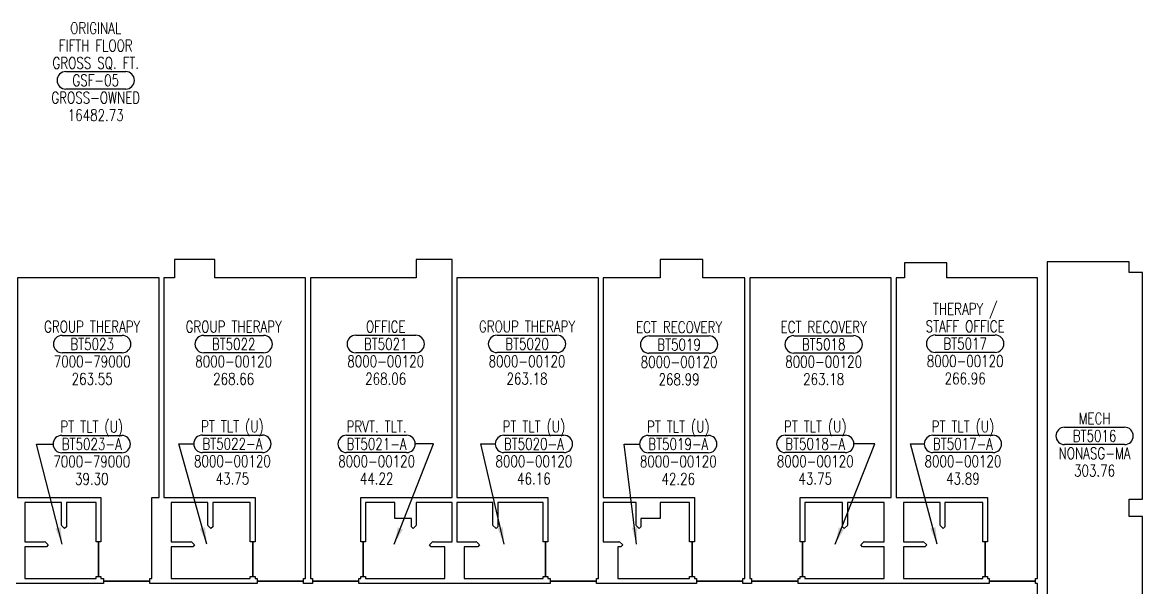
# Model space of a CAD drawing. Extents: x 3671 to 6362, y 18155 to 19819.
# Drawn here: x 4949 to 6107, y 19234 to 19819 of the extents above; entities that cross this region are included whole.
import ezdxf
from ezdxf.enums import TextEntityAlignment as Align

# ---------------------------------------------------------------- set-up
doc = ezdxf.new("R2010")
doc.units = 0
doc.header["$MEASUREMENT"] = 0
doc.layers.get('0').update_dxf_attribs({"linetype": 'CONTINUOUS'})
for name, color, linetype in [('AREA', 3, 'CONTINUOUS'), ('AREA2', 1, 'CONTINUOUS'), ('COSTC', 6, 'CONTINUOUS'), ('PLINE2', 5, 'CONTINUOUS'), ('ROOMNA', 4, 'CONTINUOUS'), ('ROOMNO', 4, 'CONTINUOUS'), ('ROOMOV', 4, 'CONTINUOUS')]:
    doc.layers.add(name, color=color, linetype=linetype)
doc.styles.get("Standard").update_dxf_attribs({"font": 'simplex.shx', "width": 0.75})
doc.dimstyles.get("Standard").update_dxf_attribs({"dimtxt": 0.18, "dimasz": 0.18, "dimexe": 0.18, "dimexo": 0.0625, "dimgap": 0.09, "dimtad": 0, "dimtih": 1, "dimtoh": 1, "dimdec": 4, "dimzin": 0, "dimtxsty": 'STANDARD', "dimcen": 0.09, "dimazin": 3, "dimtfac": 1, "dimtdec": 4, "dimtofl": 0, "dimtmove": 0, "dimatfit": 3, "dimtolj": 1, "dimtzin": 0})

# ---------------------------------------------------------------- blocks, each defined once
blk = doc.blocks.new('ROOM')
at = {"layer": 'ROOMOV'}
for p, q in [((-31, 9), (31, 9)), ((31, -9), (-31, -9))]:
    blk.add_line(p, q, dxfattribs=at)
for centre, start, end in [((-31, 0), 90, 270), ((31, 0), 270, 90)]:
    blk.add_arc(centre, 9.04, start, end, dxfattribs=at)
at = {"color": 0, "width": 0.75, "flags": 1}
for tag, p in [('FLFIN', (-60, -36)), ('ICRA', (60, -36)), ('FLTYPE', (-60, -48)), ('USER1', (60, -48)), ('FLCOND', (-60, -60)), ('USER2', (60, -60)), ('WLFIN', (-60, -72)), ('SITE', (-24, -72)), ('UCODE', (24, -72)), ('USER3', (60, -72)), ('WLTYPE', (-60, -84)), ('BLDG', (-24, -84)), ('UDESC', (24, -84)), ('USER4', (60, -84)), ('WLCOND', (-60, -96)), ('FLR', (-24, -96)), ('FCODE', (24, -96)), ('USER5', (60, -96)), ('CLFIN', (-60, -108)), ('COSTCD', (-24, -108)), ('FDESC', (24, -108)), ('USER6', (60, -108)), ('CLTYPE', (-60, -120)), ('DEPTD', (-24, -120)), ('DIVISION', (24, -120)), ('USER7', (60, -120)), ('CLCOND', (-60, -132)), ('RDES', (-24, -132)), ('CONTACT', (24, -132)), ('USER8', (60, -132)), ('CLHT', (-60, -144)), ('CHDATE', (-24, -144)), ('OCCUP', (24, -144)), ('BLOCK', (60, -144)), ('BASE', (-60, -156)), ('CBACK', (-24, -156)), ('PRCONTACT', (24, -156)), ('BLOCK2', (60, -156))]:
    blk.add_attdef(tag, text='', height=6, dxfattribs=at).set_placement(p, align=Align.MIDDLE_CENTER)
at = {"layer": 'AREA', "width": 0.75}
blk.add_attdef('AREA', text='', height=12, dxfattribs=at).set_placement((0, -36), align=Align.MIDDLE_CENTER)
at = {"layer": 'AREA2', "width": 0.75}
blk.add_attdef('AREA2', text='', height=12, dxfattribs=at).set_placement((0, -36), align=Align.MIDDLE_CENTER)
at = {"layer": 'COSTC', "width": 0.75}
blk.add_attdef('COSTC', text='', height=12, dxfattribs=at).set_placement((0, -18), align=Align.MIDDLE_CENTER)
at = {"layer": 'ROOMNA', "width": 0.75}
for tag, p in [('RMNAA', (0, 54)), ('RMNAB', (0, 36)), ('RMNAC', (0, 18))]:
    blk.add_attdef(tag, text='', height=12, dxfattribs=at).set_placement(p, align=Align.MIDDLE_CENTER)
at = {"layer": 'ROOMNO', "width": 0.75}
blk.add_attdef('RMNU', text='', height=12, dxfattribs=at).set_placement((0, 0), align=Align.MIDDLE_CENTER)

msp = doc.modelspace()

# ---------------------------------------------------------------- linework, layer by layer
at = {"layer": 'PLINE2', "color": 6}
for points in [[(5241.5, 19554.2), (5151, 19554.2), (5147.5, 19554.2), (5147.5, 19573.2), (5106, 19573.2), (5106, 19554.2), (5095, 19554.2), (5095, 19326.8), (5189.3, 19326.8), (5189.3, 19281), (5186.8, 19281), (5186.8, 19245), (5189.3, 19245), (5189.3, 19243), (5191.5, 19243), (5191.5, 19240.5), (5239.5, 19240.5), (5239.5, 19243), (5241.5, 19243)], [(5393, 19573.2), (5356, 19573.2), (5356, 19554.2), (5337, 19554.2), (5246.5, 19554.2), (5246.5, 19243), (5248.5, 19243), (5248.5, 19240.5), (5296.5, 19240.5), (5296.5, 19243), (5298.6, 19243), (5298.6, 19245), (5301.1, 19245), (5301.1, 19281), (5298.6, 19281), (5298.6, 19326.8), (5393, 19326.8)], [(5696, 19554.2), (5656, 19554.2), (5652.5, 19554.2), (5652.5, 19573.2), (5608.5, 19573.2), (5608.5, 19554.2), (5589.5, 19554.2), (5549.5, 19554.2), (5549.5, 19326.8), (5643.8, 19326.8), (5643.8, 19281), (5641.3, 19281), (5641.3, 19245), (5643.8, 19245), (5643.8, 19243), (5646, 19243), (5646, 19240.5), (5694, 19240.5), (5694, 19243), (5696, 19243)], [(5998.6, 19554.2), (5997.5, 19554.2), (5908.5, 19554.2), (5905, 19554.2), (5905, 19569.7), (5861, 19569.7), (5861, 19554.2), (5852.5, 19554.2), (5852.5, 19326.8), (5947.1, 19326.8), (5947.1, 19281), (5944.6, 19281), (5944.6, 19245), (5947.1, 19245), (5947.1, 19243), (5948.6, 19243), (5948.6, 19240.5), (5996.6, 19240.5), (5996.6, 19243), (5998.6, 19243)], [(6107.5, 19559.7), (6093.5, 19559.7), (6093.5, 19570.7), (6008.6, 19570.7), (6008.6, 19188.2), (6003.6, 19188.2), (6003.6, 19186.2), (6001.1, 19186.2), (6001.1, 19150.2), (6003.6, 19150.2), (6003.6, 19148.2), (6008.6, 19148.2), (6008.6, 19124.2), (6093.5, 19124.2), (6093.5, 19127), (6093.5, 19145), (6107.5, 19145), (6107.5, 19307.2), (6093.5, 19307.2), (6093.5, 19325.2), (6107.5, 19325.2)], [(5090, 19554.2), (5084.5, 19554.2), (4949, 19554.2), (4943.5, 19554.2), (4943.5, 19326.8), (5029.7, 19326.8), (5029.7, 19281), (5027.2, 19281), (5027.2, 19245), (5029.7, 19245), (5029.7, 19243), (5032.5, 19243), (5032.5, 19240.5), (5080.5, 19240.5), (5080.5, 19243), (5082.5, 19243), (5082.5, 19326.8), (5090, 19326.8)], [(5544.5, 19554.2), (5403.5, 19554.2), (5398, 19554.2), (5398, 19326.8), (5492.3, 19326.8), (5492.3, 19281), (5489.8, 19281), (5489.8, 19245), (5492.3, 19245), (5492.3, 19243), (5494.5, 19243), (5494.5, 19240.5), (5542.5, 19240.5), (5542.5, 19243), (5544.5, 19243)], [(5847.5, 19554.2), (5842, 19554.2), (5701, 19554.2), (5701, 19243), (5703, 19243), (5703, 19240.5), (5751, 19240.5), (5751, 19243), (5753.1, 19243), (5753.1, 19245), (5755.6, 19245), (5755.6, 19281), (5753.1, 19281), (5753.1, 19326.8), (5847.5, 19326.8)], [(5024.7, 19321.8), (4994, 19321.8), (4994, 19296.6), (4992.1, 19294.8), (4988.6, 19298.3), (4989, 19298.7), (4989, 19321.8), (4951, 19321.8), (4951, 19281), (4971.2, 19281), (4971.6, 19281.3), (4975.1, 19277.8), (4973.3, 19276), (4951, 19276), (4951, 19243), (5024.7, 19243), (5024.7, 19245), (5027.2, 19245), (5027.2, 19281), (5024.7, 19281)], [(5184.3, 19321.8), (5145.5, 19321.8), (5145.5, 19296.6), (5143.6, 19294.8), (5140.1, 19298.3), (5140.5, 19298.7), (5140.5, 19321.8), (5102.5, 19321.8), (5102.5, 19281), (5122.7, 19281), (5123.1, 19281.3), (5126.6, 19277.8), (5124.8, 19276), (5102.5, 19276), (5102.5, 19243), (5184.3, 19243), (5184.3, 19245), (5186.8, 19245), (5186.8, 19281), (5184.3, 19281)], [(5351, 19305.2), (5334, 19305.2), (5334, 19321.8), (5303.6, 19321.8), (5303.6, 19281), (5301.1, 19281), (5301.1, 19245), (5303.6, 19245), (5303.6, 19243), (5385.5, 19243), (5385.5, 19276), (5371.6, 19276), (5369.8, 19277.8), (5373.3, 19281.3), (5373.7, 19281), (5393, 19281), (5393, 19321.8), (5356, 19321.8), (5356, 19298.7), (5356.4, 19298.3), (5352.8, 19294.8), (5351, 19296.6)], [(5487.3, 19321.8), (5440.4, 19321.8), (5440.4, 19296.6), (5438.6, 19294.8), (5435, 19298.3), (5435.4, 19298.7), (5435.4, 19321.8), (5398, 19321.8), (5398, 19281), (5417.7, 19281), (5418, 19281.3), (5421.6, 19277.8), (5419.7, 19276), (5405.5, 19276), (5405.5, 19243), (5487.3, 19243), (5487.3, 19245), (5489.8, 19245), (5489.8, 19281), (5487.3, 19281)], [(5638.8, 19321.8), (5608.5, 19321.8), (5608.5, 19305.2), (5588.5, 19305.2), (5588.5, 19296.6), (5586.6, 19294.8), (5583.1, 19298.3), (5583.5, 19298.7), (5583.5, 19321.8), (5549.5, 19321.8), (5549.5, 19281), (5565.7, 19281), (5566.1, 19281.3), (5569.6, 19277.8), (5567.8, 19276), (5564.5, 19276), (5564.5, 19243), (5638.8, 19243), (5638.8, 19245), (5641.3, 19245), (5641.3, 19281), (5638.8, 19281)], [(5840, 19321.8), (5802, 19321.8), (5802, 19298.7), (5802.4, 19298.3), (5798.8, 19294.8), (5797, 19296.6), (5797, 19321.8), (5758.1, 19321.8), (5758.1, 19281), (5755.6, 19281), (5755.6, 19245), (5758.1, 19245), (5758.1, 19243), (5840, 19243), (5840, 19276), (5817.6, 19276), (5815.8, 19277.8), (5819.3, 19281.3), (5819.7, 19281), (5840, 19281)], [(5942.1, 19321.8), (5903, 19321.8), (5903, 19296.6), (5901.1, 19294.8), (5897.6, 19298.3), (5898, 19298.7), (5898, 19321.8), (5860, 19321.8), (5860, 19281), (5880.2, 19281), (5880.6, 19281.3), (5884.1, 19277.8), (5882.3, 19276), (5860, 19276), (5860, 19243), (5942.1, 19243), (5942.1, 19245), (5944.6, 19245), (5944.6, 19281), (5942.1, 19281)]]:
    msp.add_lwpolyline(points, close=True, dxfattribs=at)
msp.add_lwpolyline([(5998.6, 19186.2), (5998.6, 19238), (5996.6, 19238), (5996.6, 19240.5), (5948.6, 19240.5), (5948.6, 19238), (5751, 19238), (5751, 19240.5), (5703, 19240.5), (5703, 19238), (5694, 19238), (5694, 19240.5), (5646, 19240.5), (5646, 19238), (5542.5, 19238), (5542.5, 19240.5), (5494.5, 19240.5), (5494.5, 19238), (5296.5, 19238), (5296.5, 19240.5), (5248.5, 19240.5), (5248.5, 19238), (5239.5, 19238), (5239.5, 19240.5), (5191.5, 19240.5), (5191.5, 19238), (5080.5, 19238), (5080.5, 19240.5), (5032.5, 19240.5), (5032.5, 19238), (4917.5, 19238)], dxfattribs=at)

# ---------------------------------------------------------------- block references
at = {"layer": 'ROOMNO'}
ref = msp.add_blockref('ROOM', (5024.4, 19758.7), dxfattribs=at)
ref.add_attrib('RMNU', 'GSF-05', dxfattribs={"height": 12, "width": 0.75}).set_placement((5024.4, 19758.7), align=Align.MIDDLE_CENTER)
ref.add_attrib('RMNAA', 'ORIGINAL', dxfattribs={"layer": 'ROOMNA', "height": 12, "width": 0.75}).set_placement((5024.4, 19812.7), align=Align.MIDDLE_CENTER)
ref.add_attrib('RMNAB', 'FIFTH FLOOR', dxfattribs={"layer": 'ROOMNA', "height": 12, "width": 0.75}).set_placement((5024.4, 19794.7), align=Align.MIDDLE_CENTER)
ref.add_attrib('RMNAC', 'GROSS SQ. FT.', dxfattribs={"layer": 'ROOMNA', "height": 12, "width": 0.75}).set_placement((5024.4, 19776.7), align=Align.MIDDLE_CENTER)
ref.add_attrib('COSTC', 'GROSS-OWNED', dxfattribs={"layer": 'COSTC', "height": 12, "width": 0.75}).set_placement((5024.4, 19740.7), align=Align.MIDDLE_CENTER)
ref.add_attrib('AREA', '16482.73', dxfattribs={"layer": 'AREA', "height": 12, "width": 0.75}).set_placement((5024.4, 19722.7), align=Align.MIDDLE_CENTER)
at = {"layer": 'ROOMNO', "color": 2}
ref = msp.add_blockref('ROOM', (5923.9, 19486.1), dxfattribs=at)
ref.add_attrib('RMNU', 'BT5017', dxfattribs={"height": 12, "width": 0.75}).set_placement((5923.9, 19486.1), align=Align.MIDDLE_CENTER)
ref.add_attrib('RMNAB', 'THERAPY /', dxfattribs={"layer": 'ROOMNA', "height": 12, "width": 0.75}).set_placement((5923.9, 19522.1), align=Align.MIDDLE_CENTER)
ref.add_attrib('RMNAC', 'STAFF OFFICE', dxfattribs={"layer": 'ROOMNA', "height": 12, "width": 0.75}).set_placement((5923.9, 19504.1), align=Align.MIDDLE_CENTER)
ref.add_attrib('COSTC', '8000-00120', dxfattribs={"layer": 'COSTC', "height": 12, "width": 0.75}).set_placement((5923.9, 19468.1), align=Align.MIDDLE_CENTER)
ref.add_attrib('AREA2', '266.96', dxfattribs={"layer": 'AREA2', "height": 12, "width": 0.75}).set_placement((5923.9, 19450.1), align=Align.MIDDLE_CENTER)
ref = msp.add_blockref('ROOM', (5020.7, 19485.7), dxfattribs=at)
ref.add_attrib('RMNU', 'BT5023', dxfattribs={"height": 12, "width": 0.75}).set_placement((5020.7, 19485.7), align=Align.MIDDLE_CENTER)
ref.add_attrib('RMNAC', 'GROUP THERAPY', dxfattribs={"layer": 'ROOMNA', "height": 12, "width": 0.75}).set_placement((5020.7, 19503.7), align=Align.MIDDLE_CENTER)
ref.add_attrib('COSTC', '7000-79000', dxfattribs={"layer": 'COSTC', "height": 12, "width": 0.75}).set_placement((5020.7, 19467.7), align=Align.MIDDLE_CENTER)
ref.add_attrib('AREA2', '263.55', dxfattribs={"layer": 'AREA2', "height": 12, "width": 0.75}).set_placement((5020.7, 19449.7), align=Align.MIDDLE_CENTER)
ref = msp.add_blockref('ROOM', (5167.1, 19485.7), dxfattribs=at)
ref.add_attrib('RMNU', 'BT5022', dxfattribs={"height": 12, "width": 0.75}).set_placement((5167.1, 19485.7), align=Align.MIDDLE_CENTER)
ref.add_attrib('RMNAC', 'GROUP THERAPY', dxfattribs={"layer": 'ROOMNA', "height": 12, "width": 0.75}).set_placement((5167.1, 19503.7), align=Align.MIDDLE_CENTER)
ref.add_attrib('COSTC', '8000-00120', dxfattribs={"layer": 'COSTC', "height": 12, "width": 0.75}).set_placement((5167.1, 19467.7), align=Align.MIDDLE_CENTER)
ref.add_attrib('AREA2', '268.66', dxfattribs={"layer": 'AREA2', "height": 12, "width": 0.75}).set_placement((5167.1, 19449.7), align=Align.MIDDLE_CENTER)
ref = msp.add_blockref('ROOM', (5324.4, 19485.8), dxfattribs=at)
ref.add_attrib('RMNU', 'BT5021', dxfattribs={"height": 12, "width": 0.75}).set_placement((5324.4, 19485.8), align=Align.MIDDLE_CENTER)
ref.add_attrib('RMNAC', 'OFFICE', dxfattribs={"layer": 'ROOMNA', "height": 12, "width": 0.75}).set_placement((5324.4, 19503.8), align=Align.MIDDLE_CENTER)
ref.add_attrib('COSTC', '8000-00120', dxfattribs={"layer": 'COSTC', "height": 12, "width": 0.75}).set_placement((5324.4, 19467.8), align=Align.MIDDLE_CENTER)
ref.add_attrib('AREA2', '268.06', dxfattribs={"layer": 'AREA2', "height": 12, "width": 0.75}).set_placement((5324.4, 19449.8), align=Align.MIDDLE_CENTER)
ref = msp.add_blockref('ROOM', (5470.6, 19485.9), dxfattribs=at)
ref.add_attrib('RMNU', 'BT5020', dxfattribs={"height": 12, "width": 0.75}).set_placement((5470.6, 19485.9), align=Align.MIDDLE_CENTER)
ref.add_attrib('RMNAC', 'GROUP THERAPY', dxfattribs={"layer": 'ROOMNA', "height": 12, "width": 0.75}).set_placement((5470.6, 19503.9), align=Align.MIDDLE_CENTER)
ref.add_attrib('COSTC', '8000-00120', dxfattribs={"layer": 'COSTC', "height": 12, "width": 0.75}).set_placement((5470.6, 19467.9), align=Align.MIDDLE_CENTER)
ref.add_attrib('AREA2', '263.18', dxfattribs={"layer": 'AREA2', "height": 12, "width": 0.75}).set_placement((5470.6, 19449.9), align=Align.MIDDLE_CENTER)
ref = msp.add_blockref('ROOM', (5627.9, 19485.2), dxfattribs=at)
ref.add_attrib('RMNU', 'BT5019', dxfattribs={"height": 12, "width": 0.75}).set_placement((5627.9, 19485.2), align=Align.MIDDLE_CENTER)
ref.add_attrib('RMNAC', 'ECT RECOVERY', dxfattribs={"layer": 'ROOMNA', "height": 12, "width": 0.75}).set_placement((5627.9, 19503.2), align=Align.MIDDLE_CENTER)
ref.add_attrib('COSTC', '8000-00120', dxfattribs={"layer": 'COSTC', "height": 12, "width": 0.75}).set_placement((5627.9, 19467.2), align=Align.MIDDLE_CENTER)
ref.add_attrib('AREA2', '268.99', dxfattribs={"layer": 'AREA2', "height": 12, "width": 0.75}).set_placement((5627.9, 19449.2), align=Align.MIDDLE_CENTER)
ref = msp.add_blockref('ROOM', (5777.5, 19485.4), dxfattribs=at)
ref.add_attrib('RMNU', 'BT5018', dxfattribs={"height": 12, "width": 0.75}).set_placement((5777.5, 19485.4), align=Align.MIDDLE_CENTER)
ref.add_attrib('RMNAC', 'ECT RECOVERY', dxfattribs={"layer": 'ROOMNA', "height": 12, "width": 0.75}).set_placement((5777.5, 19503.4), align=Align.MIDDLE_CENTER)
ref.add_attrib('COSTC', '8000-00120', dxfattribs={"layer": 'COSTC', "height": 12, "width": 0.75}).set_placement((5777.5, 19467.4), align=Align.MIDDLE_CENTER)
ref.add_attrib('AREA2', '263.18', dxfattribs={"layer": 'AREA2', "height": 12, "width": 0.75}).set_placement((5777.5, 19449.4), align=Align.MIDDLE_CENTER)
ref = msp.add_blockref('ROOM', (6057.8, 19390.7), dxfattribs=at)
ref.add_attrib('RMNU', 'BT5016', dxfattribs={"height": 12, "width": 0.75}).set_placement((6057.8, 19390.7), align=Align.MIDDLE_CENTER)
ref.add_attrib('RMNAC', 'MECH', dxfattribs={"layer": 'ROOMNA', "height": 12, "width": 0.75}).set_placement((6057.8, 19408.7), align=Align.MIDDLE_CENTER)
ref.add_attrib('COSTC', 'NONASG-MA', dxfattribs={"layer": 'COSTC', "height": 12, "width": 0.75}).set_placement((6057.8, 19372.7), align=Align.MIDDLE_CENTER)
ref.add_attrib('AREA2', '303.76', dxfattribs={"layer": 'AREA2', "height": 12, "width": 0.75}).set_placement((6057.8, 19354.7), align=Align.MIDDLE_CENTER)
ref = msp.add_blockref('ROOM', (5020.3, 19382.2), dxfattribs=at)
ref.add_attrib('RMNU', 'BT5023-A', dxfattribs={"height": 12, "width": 0.75}).set_placement((5020.3, 19382.2), align=Align.MIDDLE_CENTER)
ref.add_attrib('RMNAC', 'PT TLT (U)', dxfattribs={"layer": 'ROOMNA', "height": 12, "width": 0.75}).set_placement((5020.3, 19400.2), align=Align.MIDDLE_CENTER)
ref.add_attrib('COSTC', '7000-79000', dxfattribs={"layer": 'COSTC', "height": 12, "width": 0.75}).set_placement((5020.3, 19364.2), align=Align.MIDDLE_CENTER)
ref.add_attrib('AREA2', '39.30', dxfattribs={"layer": 'AREA2', "height": 12, "width": 0.75}).set_placement((5020.3, 19346.2), align=Align.MIDDLE_CENTER)
ref = msp.add_blockref('ROOM', (5165.8, 19382.5), dxfattribs=at)
ref.add_attrib('RMNU', 'BT5022-A', dxfattribs={"height": 12, "width": 0.75}).set_placement((5165.8, 19382.5), align=Align.MIDDLE_CENTER)
ref.add_attrib('RMNAC', 'PT TLT (U)', dxfattribs={"layer": 'ROOMNA', "height": 12, "width": 0.75}).set_placement((5165.8, 19400.5), align=Align.MIDDLE_CENTER)
ref.add_attrib('COSTC', '8000-00120', dxfattribs={"layer": 'COSTC', "height": 12, "width": 0.75}).set_placement((5165.8, 19364.5), align=Align.MIDDLE_CENTER)
ref.add_attrib('AREA2', '43.75', dxfattribs={"layer": 'AREA2', "height": 12, "width": 0.75}).set_placement((5165.8, 19346.5), align=Align.MIDDLE_CENTER)
ref = msp.add_blockref('ROOM', (5315, 19382.4), dxfattribs=at)
ref.add_attrib('RMNU', 'BT5021-A', dxfattribs={"height": 12, "width": 0.75}).set_placement((5315, 19382.4), align=Align.MIDDLE_CENTER)
ref.add_attrib('RMNAC', 'PRVT. TLT.', dxfattribs={"layer": 'ROOMNA', "height": 12, "width": 0.75}).set_placement((5315, 19400.4), align=Align.MIDDLE_CENTER)
ref.add_attrib('COSTC', '8000-00120', dxfattribs={"layer": 'COSTC', "height": 12, "width": 0.75}).set_placement((5315, 19364.4), align=Align.MIDDLE_CENTER)
ref.add_attrib('AREA2', '44.22', dxfattribs={"layer": 'AREA2', "height": 12, "width": 0.75}).set_placement((5315, 19346.4), align=Align.MIDDLE_CENTER)
ref = msp.add_blockref('ROOM', (5477.7, 19382.4), dxfattribs=at)
ref.add_attrib('RMNU', 'BT5020-A', dxfattribs={"height": 12, "width": 0.75}).set_placement((5477.7, 19382.4), align=Align.MIDDLE_CENTER)
ref.add_attrib('RMNAC', 'PT TLT (U)', dxfattribs={"layer": 'ROOMNA', "height": 12, "width": 0.75}).set_placement((5477.7, 19400.4), align=Align.MIDDLE_CENTER)
ref.add_attrib('COSTC', '8000-00120', dxfattribs={"layer": 'COSTC', "height": 12, "width": 0.75}).set_placement((5477.7, 19364.4), align=Align.MIDDLE_CENTER)
ref.add_attrib('AREA2', '46.16', dxfattribs={"layer": 'AREA2', "height": 12, "width": 0.75}).set_placement((5477.7, 19346.4), align=Align.MIDDLE_CENTER)
ref = msp.add_blockref('ROOM', (5627.1, 19382.2), dxfattribs=at)
ref.add_attrib('RMNU', 'BT5019-A', dxfattribs={"height": 12, "width": 0.75}).set_placement((5627.1, 19382.2), align=Align.MIDDLE_CENTER)
ref.add_attrib('RMNAC', 'PT TLT (U)', dxfattribs={"layer": 'ROOMNA', "height": 12, "width": 0.75}).set_placement((5627.1, 19400.2), align=Align.MIDDLE_CENTER)
ref.add_attrib('COSTC', '8000-00120', dxfattribs={"layer": 'COSTC', "height": 12, "width": 0.75}).set_placement((5627.1, 19364.2), align=Align.MIDDLE_CENTER)
ref.add_attrib('AREA2', '42.26', dxfattribs={"layer": 'AREA2', "height": 12, "width": 0.75}).set_placement((5627.1, 19346.2), align=Align.MIDDLE_CENTER)
ref = msp.add_blockref('ROOM', (5768.8, 19382.4), dxfattribs=at)
ref.add_attrib('RMNU', 'BT5018-A', dxfattribs={"height": 12, "width": 0.75}).set_placement((5768.8, 19382.4), align=Align.MIDDLE_CENTER)
ref.add_attrib('RMNAC', 'PT TLT (U)', dxfattribs={"layer": 'ROOMNA', "height": 12, "width": 0.75}).set_placement((5768.8, 19400.4), align=Align.MIDDLE_CENTER)
ref.add_attrib('COSTC', '8000-00120', dxfattribs={"layer": 'COSTC', "height": 12, "width": 0.75}).set_placement((5768.8, 19364.4), align=Align.MIDDLE_CENTER)
ref.add_attrib('AREA2', '43.75', dxfattribs={"layer": 'AREA2', "height": 12, "width": 0.75}).set_placement((5768.8, 19346.4), align=Align.MIDDLE_CENTER)
ref = msp.add_blockref('ROOM', (5921.6, 19382.4), dxfattribs=at)
ref.add_attrib('RMNU', 'BT5017-A', dxfattribs={"height": 12, "width": 0.75}).set_placement((5921.6, 19382.4), align=Align.MIDDLE_CENTER)
ref.add_attrib('RMNAC', 'PT TLT (U)', dxfattribs={"layer": 'ROOMNA', "height": 12, "width": 0.75}).set_placement((5921.6, 19400.4), align=Align.MIDDLE_CENTER)
ref.add_attrib('COSTC', '8000-00120', dxfattribs={"layer": 'COSTC', "height": 12, "width": 0.75}).set_placement((5921.6, 19364.4), align=Align.MIDDLE_CENTER)
ref.add_attrib('AREA2', '43.89', dxfattribs={"layer": 'AREA2', "height": 12, "width": 0.75}).set_placement((5921.6, 19346.4), align=Align.MIDDLE_CENTER)

# ---------------------------------------------------------------- leaders
at = {"layer": 'ROOMNO'}
for points in [[(4989.7, 19278.8), (4963.2, 19382.2), (4980.3, 19382.2)], [(5139.4, 19278.8), (5110.2, 19382.5), (5125.7, 19382.5)], [(5333.2, 19278.8), (5374, 19382.4), (5355.1, 19382.4)], [(5446.8, 19278.8), (5422.9, 19382.4), (5437.6, 19382.4)], [(5584, 19278.8), (5571.1, 19382.2), (5587, 19382.2)], [(5789.5, 19278.8), (5830.5, 19382.4), (5808.9, 19382.4)], [(5895, 19278.8), (5867.2, 19382.4), (5881.5, 19382.4)]]:
    msp.add_leader(points, dimstyle='STANDARD', override={"dimscale": 96, "dimgap": 0.09, "dimtad": 0}, dxfattribs=at)

doc.saveas('drawing.dxf')
